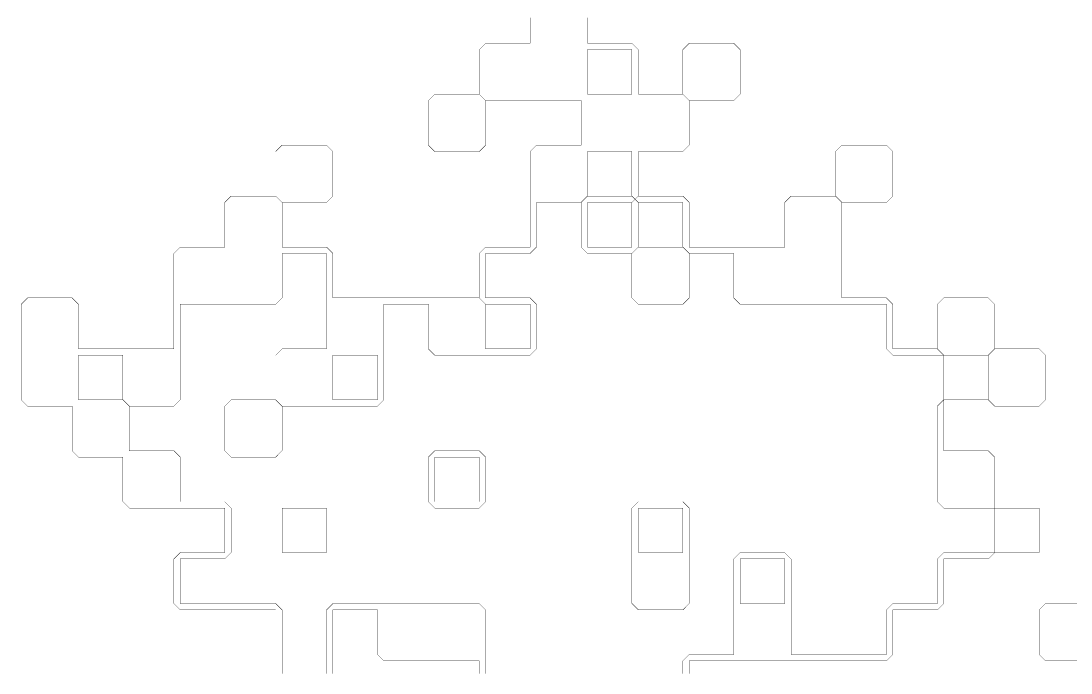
# Model space of a CAD drawing. Header units: metres. Extents: x 0 to 4990, y -4990 to 0.
# Drawn here: x 1631 to 3242, y -2753 to -1753 of the extents above; entities that cross this region are included whole.
import ezdxf

# ---------------------------------------------------------------- set-up
doc = ezdxf.new("R2010")
doc.units = ezdxf.units.M
doc.layers.add('conductor', color=1, linetype='Continuous')
doc.layers.add('substrate', color=5, linetype='Continuous')

msp = doc.modelspace()

# ---------------------------------------------------------------- linework, layer by layer
at = {"layer": 'conductor', "const_width": 0.5}
for points in [[(2500, -1796.875), (2500, -1806.640625), (2500, -1816.40625), (2500, -1826.171875), (2500, -1835.9375), (2500, -1845.703125), (2500, -1855.46875), (2500, -1865.234375), (2509.765625, -1865.234375), (2519.53125, -1865.234375), (2529.296875, -1865.234375), (2539.0625, -1865.234375), (2548.828125, -1865.234375), (2558.59375, -1865.234375), (2568.359375, -1865.234375), (2568.359375, -1855.46875), (2568.359375, -1845.703125), (2568.359375, -1835.9375), (2568.359375, -1826.171875), (2568.359375, -1816.40625), (2568.359375, -1806.640625), (2568.359375, -1796.875), (2558.59375, -1796.875), (2548.828125, -1796.875), (2539.0625, -1796.875), (2529.296875, -1796.875), (2519.53125, -1796.875), (2509.765625, -1796.875)], [(2490.234375, -2031.25), (2500, -2021.484375), (2509.765625, -2021.484375), (2519.53125, -2021.484375), (2529.296875, -2021.484375), (2539.0625, -2021.484375), (2548.828125, -2021.484375), (2558.59375, -2021.484375), (2568.359375, -2021.484375), (2578.125, -2031.25), (2578.125, -2041.015625), (2578.125, -2050.78125), (2578.125, -2060.546875), (2578.125, -2070.3125), (2578.125, -2080.078125), (2578.125, -2089.84375), (2578.125, -2099.609375), (2568.359375, -2109.375), (2558.59375, -2109.375), (2548.828125, -2109.375), (2539.0625, -2109.375), (2529.296875, -2109.375), (2519.53125, -2109.375), (2509.765625, -2109.375), (2500, -2109.375), (2490.234375, -2099.609375), (2490.234375, -2089.84375), (2490.234375, -2080.078125), (2490.234375, -2070.3125), (2490.234375, -2060.546875), (2490.234375, -2050.78125), (2490.234375, -2041.015625)], [(2568.359375, -2109.375), (2578.125, -2099.609375), (2587.890625, -2099.609375), (2597.65625, -2099.609375), (2607.421875, -2099.609375), (2617.1875, -2099.609375), (2626.953125, -2099.609375), (2636.71875, -2099.609375), (2646.484375, -2099.609375), (2656.25, -2109.375), (2656.25, -2119.140625), (2656.25, -2128.90625), (2656.25, -2138.671875), (2656.25, -2148.4375), (2656.25, -2158.203125), (2656.25, -2167.96875), (2656.25, -2177.734375), (2646.484375, -2187.5), (2636.71875, -2187.5), (2626.953125, -2187.5), (2617.1875, -2187.5), (2607.421875, -2187.5), (2597.65625, -2187.5), (2587.890625, -2187.5), (2578.125, -2187.5), (2568.359375, -2177.734375), (2568.359375, -2167.96875), (2568.359375, -2158.203125), (2568.359375, -2148.4375), (2568.359375, -2138.671875), (2568.359375, -2128.90625), (2568.359375, -2119.140625)], [(1943.359375, -2343.75), (1953.125, -2333.984375), (1962.890625, -2333.984375), (1972.65625, -2333.984375), (1982.421875, -2333.984375), (1992.1875, -2333.984375), (2001.953125, -2333.984375), (2011.71875, -2333.984375), (2021.484375, -2333.984375), (2031.25, -2343.75), (2031.25, -2353.515625), (2031.25, -2363.28125), (2031.25, -2373.046875), (2031.25, -2382.8125), (2031.25, -2392.578125), (2031.25, -2402.34375), (2031.25, -2412.109375), (2021.484375, -2421.875), (2011.71875, -2421.875), (2001.953125, -2421.875), (1992.1875, -2421.875), (1982.421875, -2421.875), (1972.65625, -2421.875), (1962.890625, -2421.875), (1953.125, -2421.875), (1943.359375, -2412.109375), (1943.359375, -2402.34375), (1943.359375, -2392.578125), (1943.359375, -2382.8125), (1943.359375, -2373.046875), (1943.359375, -2363.28125), (1943.359375, -2353.515625)], [(2255.859375, -2421.875), (2265.625, -2412.109375), (2275.390625, -2412.109375), (2285.15625, -2412.109375), (2294.921875, -2412.109375), (2304.6875, -2412.109375), (2314.453125, -2412.109375), (2324.21875, -2412.109375), (2333.984375, -2412.109375), (2343.75, -2421.875), (2343.75, -2431.640625), (2343.75, -2441.40625), (2343.75, -2451.171875), (2343.75, -2460.9375), (2343.75, -2470.703125), (2343.75, -2480.46875), (2343.75, -2490.234375), (2333.984375, -2500), (2324.21875, -2500), (2314.453125, -2500), (2304.6875, -2500), (2294.921875, -2500), (2285.15625, -2500), (2275.390625, -2500), (2265.625, -2500), (2255.859375, -2490.234375), (2255.859375, -2480.46875), (2255.859375, -2470.703125), (2255.859375, -2460.9375), (2255.859375, -2451.171875), (2255.859375, -2441.40625), (2255.859375, -2431.640625)], [(2568.359375, -2500), (2578.125, -2490.234375), (2587.890625, -2490.234375), (2597.65625, -2490.234375), (2607.421875, -2490.234375), (2617.1875, -2490.234375), (2626.953125, -2490.234375), (2636.71875, -2490.234375), (2646.484375, -2490.234375), (2656.25, -2500), (2656.25, -2509.765625), (2656.25, -2519.53125), (2656.25, -2529.296875), (2656.25, -2539.0625), (2656.25, -2548.828125), (2656.25, -2558.59375), (2656.25, -2568.359375), (2656.25, -2578.125), (2656.25, -2587.890625), (2656.25, -2597.65625), (2656.25, -2607.421875), (2656.25, -2617.1875), (2656.25, -2626.953125), (2656.25, -2636.71875), (2656.25, -2646.484375), (2646.484375, -2656.25), (2636.71875, -2656.25), (2626.953125, -2656.25), (2617.1875, -2656.25), (2607.421875, -2656.25), (2597.65625, -2656.25), (2587.890625, -2656.25), (2578.125, -2656.25), (2568.359375, -2646.484375), (2568.359375, -2636.71875), (2568.359375, -2626.953125), (2568.359375, -2617.1875), (2568.359375, -2607.421875), (2568.359375, -2597.65625), (2568.359375, -2587.890625), (2568.359375, -2578.125), (2568.359375, -2568.359375), (2568.359375, -2558.59375), (2568.359375, -2548.828125), (2568.359375, -2539.0625), (2568.359375, -2529.296875), (2568.359375, -2519.53125), (2568.359375, -2509.765625)]]:
    msp.add_lwpolyline(points, close=True, dxfattribs=at)
for points in [[(2646.484375, -2753.90625), (2646.484375, -2744.140625), (2646.484375, -2734.375), (2656.25, -2724.609375), (2666.015625, -2724.609375), (2675.78125, -2724.609375), (2685.546875, -2724.609375), (2695.3125, -2724.609375), (2705.078125, -2724.609375), (2714.84375, -2724.609375), (2724.609375, -2724.609375), (2724.609375, -2714.84375), (2724.609375, -2705.078125), (2724.609375, -2695.3125), (2724.609375, -2685.546875), (2724.609375, -2675.78125), (2724.609375, -2666.015625), (2724.609375, -2656.25), (2724.609375, -2646.484375), (2724.609375, -2636.71875), (2724.609375, -2626.953125), (2724.609375, -2617.1875), (2724.609375, -2607.421875), (2724.609375, -2597.65625), (2724.609375, -2587.890625), (2724.609375, -2578.125), (2734.375, -2568.359375), (2744.140625, -2568.359375), (2753.90625, -2568.359375), (2763.671875, -2568.359375), (2773.4375, -2568.359375), (2783.203125, -2568.359375), (2792.96875, -2568.359375), (2802.734375, -2568.359375), (2812.5, -2578.125), (2812.5, -2587.890625), (2812.5, -2597.65625), (2812.5, -2607.421875), (2812.5, -2617.1875), (2812.5, -2626.953125), (2812.5, -2636.71875), (2812.5, -2646.484375), (2812.5, -2656.25), (2812.5, -2666.015625), (2812.5, -2675.78125), (2812.5, -2685.546875), (2812.5, -2695.3125), (2812.5, -2705.078125), (2812.5, -2714.84375), (2812.5, -2724.609375), (2822.265625, -2724.609375), (2832.03125, -2724.609375), (2841.796875, -2724.609375), (2851.5625, -2724.609375), (2861.328125, -2724.609375), (2871.09375, -2724.609375), (2880.859375, -2724.609375), (2890.625, -2724.609375), (2900.390625, -2724.609375), (2910.15625, -2724.609375), (2919.921875, -2724.609375), (2929.6875, -2724.609375), (2939.453125, -2724.609375), (2949.21875, -2724.609375), (2958.984375, -2724.609375), (2958.984375, -2714.84375), (2958.984375, -2705.078125), (2958.984375, -2695.3125), (2958.984375, -2685.546875), (2958.984375, -2675.78125), (2958.984375, -2666.015625), (2958.984375, -2656.25), (2968.75, -2646.484375), (2978.515625, -2646.484375), (2988.28125, -2646.484375), (2998.046875, -2646.484375), (3007.8125, -2646.484375), (3017.578125, -2646.484375), (3027.34375, -2646.484375), (3037.109375, -2646.484375), (3037.109375, -2636.71875), (3037.109375, -2626.953125), (3037.109375, -2617.1875), (3037.109375, -2607.421875), (3037.109375, -2597.65625), (3037.109375, -2587.890625), (3037.109375, -2578.125), (3046.875, -2568.359375), (3056.640625, -2568.359375), (3066.40625, -2568.359375), (3076.171875, -2568.359375), (3085.9375, -2568.359375), (3095.703125, -2568.359375), (3105.46875, -2568.359375), (3115.234375, -2568.359375), (3125, -2568.359375), (3134.765625, -2568.359375), (3144.53125, -2568.359375), (3154.296875, -2568.359375), (3164.0625, -2568.359375), (3173.828125, -2568.359375), (3183.59375, -2568.359375), (3193.359375, -2568.359375), (3193.359375, -2558.59375), (3193.359375, -2548.828125), (3193.359375, -2539.0625), (3193.359375, -2529.296875), (3193.359375, -2519.53125), (3193.359375, -2509.765625), (3193.359375, -2500), (3183.59375, -2500), (3173.828125, -2500), (3164.0625, -2500), (3154.296875, -2500), (3144.53125, -2500), (3134.765625, -2500), (3125, -2500), (3115.234375, -2500), (3105.46875, -2500), (3095.703125, -2500), (3085.9375, -2500), (3076.171875, -2500), (3066.40625, -2500), (3056.640625, -2500), (3046.875, -2500), (3037.109375, -2490.234375), (3037.109375, -2480.46875), (3037.109375, -2470.703125), (3037.109375, -2460.9375), (3037.109375, -2451.171875), (3037.109375, -2441.40625), (3037.109375, -2431.640625), (3037.109375, -2421.875), (3037.109375, -2412.109375), (3037.109375, -2402.34375), (3037.109375, -2392.578125), (3037.109375, -2382.8125), (3037.109375, -2373.046875), (3037.109375, -2363.28125), (3037.109375, -2353.515625), (3037.109375, -2343.75), (3046.875, -2333.984375), (3056.640625, -2333.984375), (3066.40625, -2333.984375), (3076.171875, -2333.984375), (3085.9375, -2333.984375), (3095.703125, -2333.984375), (3105.46875, -2333.984375), (3115.234375, -2333.984375), (3115.234375, -2324.21875), (3115.234375, -2314.453125), (3115.234375, -2304.6875), (3115.234375, -2294.921875), (3115.234375, -2285.15625), (3115.234375, -2275.390625), (3115.234375, -2265.625), (3105.46875, -2265.625), (3095.703125, -2265.625), (3085.9375, -2265.625), (3076.171875, -2265.625), (3066.40625, -2265.625), (3056.640625, -2265.625), (3046.875, -2265.625), (3037.109375, -2265.625), (3027.34375, -2265.625), (3017.578125, -2265.625), (3007.8125, -2265.625), (2998.046875, -2265.625), (2988.28125, -2265.625), (2978.515625, -2265.625), (2968.75, -2265.625), (2958.984375, -2255.859375), (2958.984375, -2246.09375), (2958.984375, -2236.328125), (2958.984375, -2226.5625), (2958.984375, -2216.796875), (2958.984375, -2207.03125), (2958.984375, -2197.265625), (2958.984375, -2187.5), (2949.21875, -2187.5), (2939.453125, -2187.5), (2929.6875, -2187.5), (2919.921875, -2187.5), (2910.15625, -2187.5), (2900.390625, -2187.5), (2890.625, -2187.5), (2880.859375, -2187.5), (2871.09375, -2187.5), (2861.328125, -2187.5), (2851.5625, -2187.5), (2841.796875, -2187.5), (2832.03125, -2187.5), (2822.265625, -2187.5), (2812.5, -2187.5), (2802.734375, -2187.5), (2792.96875, -2187.5), (2783.203125, -2187.5), (2773.4375, -2187.5), (2763.671875, -2187.5), (2753.90625, -2187.5), (2744.140625, -2187.5), (2734.375, -2187.5), (2724.609375, -2177.734375), (2724.609375, -2167.96875), (2724.609375, -2158.203125), (2724.609375, -2148.4375), (2724.609375, -2138.671875), (2724.609375, -2128.90625), (2724.609375, -2119.140625), (2724.609375, -2109.375), (2714.84375, -2109.375), (2705.078125, -2109.375), (2695.3125, -2109.375), (2685.546875, -2109.375), (2675.78125, -2109.375), (2666.015625, -2109.375), (2656.25, -2109.375), (2646.484375, -2099.609375), (2646.484375, -2089.84375), (2646.484375, -2080.078125), (2646.484375, -2070.3125), (2646.484375, -2060.546875), (2646.484375, -2050.78125), (2646.484375, -2041.015625), (2646.484375, -2031.25), (2636.71875, -2031.25), (2626.953125, -2031.25), (2617.1875, -2031.25), (2607.421875, -2031.25), (2597.65625, -2031.25), (2587.890625, -2031.25), (2578.125, -2031.25), (2568.359375, -2021.484375), (2568.359375, -2011.71875), (2568.359375, -2001.953125), (2568.359375, -1992.1875), (2568.359375, -1982.421875), (2568.359375, -1972.65625), (2568.359375, -1962.890625), (2568.359375, -1953.125), (2558.59375, -1953.125), (2548.828125, -1953.125), (2539.0625, -1953.125), (2529.296875, -1953.125), (2519.53125, -1953.125), (2509.765625, -1953.125), (2500, -1953.125), (2500, -1962.890625), (2500, -1972.65625), (2500, -1982.421875), (2500, -1992.1875), (2500, -2001.953125), (2500, -2011.71875), (2500, -2021.484375), (2490.234375, -2031.25), (2480.46875, -2031.25), (2470.703125, -2031.25), (2460.9375, -2031.25), (2451.171875, -2031.25), (2441.40625, -2031.25), (2431.640625, -2031.25), (2421.875, -2031.25), (2421.875, -2041.015625), (2421.875, -2050.78125), (2421.875, -2060.546875), (2421.875, -2070.3125), (2421.875, -2080.078125), (2421.875, -2089.84375), (2421.875, -2099.609375), (2412.109375, -2109.375), (2402.34375, -2109.375), (2392.578125, -2109.375), (2382.8125, -2109.375), (2373.046875, -2109.375), (2363.28125, -2109.375), (2353.515625, -2109.375), (2343.75, -2109.375), (2343.75, -2119.140625), (2343.75, -2128.90625), (2343.75, -2138.671875), (2343.75, -2148.4375), (2343.75, -2158.203125), (2343.75, -2167.96875), (2343.75, -2177.734375), (2353.515625, -2177.734375), (2363.28125, -2177.734375), (2373.046875, -2177.734375), (2382.8125, -2177.734375), (2392.578125, -2177.734375), (2402.34375, -2177.734375), (2412.109375, -2177.734375), (2421.875, -2187.5), (2421.875, -2197.265625), (2421.875, -2207.03125), (2421.875, -2216.796875), (2421.875, -2226.5625), (2421.875, -2236.328125), (2421.875, -2246.09375), (2421.875, -2255.859375), (2412.109375, -2265.625), (2402.34375, -2265.625), (2392.578125, -2265.625), (2382.8125, -2265.625), (2373.046875, -2265.625), (2363.28125, -2265.625), (2353.515625, -2265.625), (2343.75, -2265.625), (2333.984375, -2265.625), (2324.21875, -2265.625), (2314.453125, -2265.625), (2304.6875, -2265.625), (2294.921875, -2265.625), (2285.15625, -2265.625), (2275.390625, -2265.625), (2265.625, -2265.625), (2255.859375, -2255.859375), (2255.859375, -2246.09375), (2255.859375, -2236.328125), (2255.859375, -2226.5625), (2255.859375, -2216.796875), (2255.859375, -2207.03125), (2255.859375, -2197.265625), (2255.859375, -2187.5), (2246.09375, -2187.5), (2236.328125, -2187.5), (2226.5625, -2187.5), (2216.796875, -2187.5), (2207.03125, -2187.5), (2197.265625, -2187.5), (2187.5, -2187.5), (2187.5, -2197.265625), (2187.5, -2207.03125), (2187.5, -2216.796875), (2187.5, -2226.5625), (2187.5, -2236.328125), (2187.5, -2246.09375), (2187.5, -2255.859375), (2187.5, -2265.625), (2187.5, -2275.390625), (2187.5, -2285.15625), (2187.5, -2294.921875), (2187.5, -2304.6875), (2187.5, -2314.453125), (2187.5, -2324.21875), (2187.5, -2333.984375), (2177.734375, -2343.75), (2167.96875, -2343.75), (2158.203125, -2343.75), (2148.4375, -2343.75), (2138.671875, -2343.75), (2128.90625, -2343.75), (2119.140625, -2343.75), (2109.375, -2343.75), (2099.609375, -2343.75), (2089.84375, -2343.75), (2080.078125, -2343.75), (2070.3125, -2343.75), (2060.546875, -2343.75), (2050.78125, -2343.75), (2041.015625, -2343.75), (2031.25, -2343.75), (2021.484375, -2333.984375), (2021.484375, -2324.21875), (2021.484375, -2314.453125), (2021.484375, -2304.6875), (2021.484375, -2294.921875), (2021.484375, -2285.15625), (2021.484375, -2275.390625), (2021.484375, -2265.625), (2031.25, -2255.859375), (2041.015625, -2255.859375), (2050.78125, -2255.859375), (2060.546875, -2255.859375), (2070.3125, -2255.859375), (2080.078125, -2255.859375), (2089.84375, -2255.859375), (2099.609375, -2255.859375), (2099.609375, -2246.09375), (2099.609375, -2236.328125), (2099.609375, -2226.5625), (2099.609375, -2216.796875), (2099.609375, -2207.03125), (2099.609375, -2197.265625), (2099.609375, -2187.5), (2099.609375, -2177.734375), (2099.609375, -2167.96875), (2099.609375, -2158.203125), (2099.609375, -2148.4375), (2099.609375, -2138.671875), (2099.609375, -2128.90625), (2099.609375, -2119.140625), (2099.609375, -2109.375), (2089.84375, -2109.375), (2080.078125, -2109.375), (2070.3125, -2109.375), (2060.546875, -2109.375), (2050.78125, -2109.375), (2041.015625, -2109.375), (2031.25, -2109.375), (2031.25, -2119.140625), (2031.25, -2128.90625), (2031.25, -2138.671875), (2031.25, -2148.4375), (2031.25, -2158.203125), (2031.25, -2167.96875), (2031.25, -2177.734375), (2021.484375, -2187.5), (2011.71875, -2187.5), (2001.953125, -2187.5), (1992.1875, -2187.5), (1982.421875, -2187.5), (1972.65625, -2187.5), (1962.890625, -2187.5), (1953.125, -2187.5), (1943.359375, -2187.5), (1933.59375, -2187.5), (1923.828125, -2187.5), (1914.0625, -2187.5), (1904.296875, -2187.5), (1894.53125, -2187.5), (1884.765625, -2187.5), (1875, -2187.5), (1875, -2197.265625), (1875, -2207.03125), (1875, -2216.796875), (1875, -2226.5625), (1875, -2236.328125), (1875, -2246.09375), (1875, -2255.859375), (1875, -2265.625), (1875, -2275.390625), (1875, -2285.15625), (1875, -2294.921875), (1875, -2304.6875), (1875, -2314.453125), (1875, -2324.21875), (1875, -2333.984375), (1865.234375, -2343.75), (1855.46875, -2343.75), (1845.703125, -2343.75), (1835.9375, -2343.75), (1826.171875, -2343.75), (1816.40625, -2343.75), (1806.640625, -2343.75), (1796.875, -2343.75), (1787.109375, -2333.984375), (1787.109375, -2324.21875), (1787.109375, -2314.453125), (1787.109375, -2304.6875), (1787.109375, -2294.921875), (1787.109375, -2285.15625), (1787.109375, -2275.390625), (1787.109375, -2265.625), (1777.34375, -2265.625), (1767.578125, -2265.625), (1757.8125, -2265.625), (1748.046875, -2265.625), (1738.28125, -2265.625), (1728.515625, -2265.625), (1718.75, -2265.625), (1718.75, -2275.390625), (1718.75, -2285.15625), (1718.75, -2294.921875), (1718.75, -2304.6875), (1718.75, -2314.453125), (1718.75, -2324.21875), (1718.75, -2333.984375), (1728.515625, -2333.984375), (1738.28125, -2333.984375), (1748.046875, -2333.984375), (1757.8125, -2333.984375), (1767.578125, -2333.984375), (1777.34375, -2333.984375), (1787.109375, -2333.984375), (1796.875, -2343.75), (1796.875, -2353.515625), (1796.875, -2363.28125), (1796.875, -2373.046875), (1796.875, -2382.8125), (1796.875, -2392.578125), (1796.875, -2402.34375), (1796.875, -2412.109375), (1806.640625, -2412.109375), (1816.40625, -2412.109375), (1826.171875, -2412.109375), (1835.9375, -2412.109375), (1845.703125, -2412.109375), (1855.46875, -2412.109375), (1865.234375, -2412.109375), (1875, -2421.875), (1875, -2431.640625), (1875, -2441.40625), (1875, -2451.171875), (1875, -2460.9375), (1875, -2470.703125), (1875, -2480.46875), (1875, -2490.234375), (1884.765625, -2490.234375), (1894.53125, -2490.234375), (1904.296875, -2490.234375), (1914.0625, -2490.234375), (1923.828125, -2490.234375), (1933.59375, -2490.234375), (1943.359375, -2490.234375), (1953.125, -2500), (1953.125, -2509.765625), (1953.125, -2519.53125), (1953.125, -2529.296875), (1953.125, -2539.0625), (1953.125, -2548.828125), (1953.125, -2558.59375), (1953.125, -2568.359375), (1943.359375, -2578.125), (1933.59375, -2578.125), (1923.828125, -2578.125), (1914.0625, -2578.125), (1904.296875, -2578.125), (1894.53125, -2578.125), (1884.765625, -2578.125), (1875, -2578.125), (1875, -2587.890625), (1875, -2597.65625), (1875, -2607.421875), (1875, -2617.1875), (1875, -2626.953125), (1875, -2636.71875), (1875, -2646.484375), (1884.765625, -2646.484375), (1894.53125, -2646.484375), (1904.296875, -2646.484375), (1914.0625, -2646.484375), (1923.828125, -2646.484375), (1933.59375, -2646.484375), (1943.359375, -2646.484375), (1953.125, -2646.484375), (1962.890625, -2646.484375), (1972.65625, -2646.484375), (1982.421875, -2646.484375), (1992.1875, -2646.484375), (2001.953125, -2646.484375), (2011.71875, -2646.484375), (2021.484375, -2646.484375), (2031.25, -2656.25), (2031.25, -2666.015625), (2031.25, -2675.78125), (2031.25, -2685.546875), (2031.25, -2695.3125), (2031.25, -2705.078125), (2031.25, -2714.84375), (2031.25, -2724.609375), (2031.25, -2734.375), (2031.25, -2744.140625), (2031.25, -2753.90625)], [(2099.609375, -2753.90625), (2099.609375, -2744.140625), (2099.609375, -2734.375), (2099.609375, -2724.609375), (2099.609375, -2714.84375), (2099.609375, -2705.078125), (2099.609375, -2695.3125), (2099.609375, -2685.546875), (2099.609375, -2675.78125), (2099.609375, -2666.015625), (2099.609375, -2656.25), (2109.375, -2646.484375), (2119.140625, -2646.484375), (2128.90625, -2646.484375), (2138.671875, -2646.484375), (2148.4375, -2646.484375), (2158.203125, -2646.484375), (2167.96875, -2646.484375), (2177.734375, -2646.484375), (2187.5, -2646.484375), (2197.265625, -2646.484375), (2207.03125, -2646.484375), (2216.796875, -2646.484375), (2226.5625, -2646.484375), (2236.328125, -2646.484375), (2246.09375, -2646.484375), (2255.859375, -2646.484375), (2265.625, -2646.484375), (2275.390625, -2646.484375), (2285.15625, -2646.484375), (2294.921875, -2646.484375), (2304.6875, -2646.484375), (2314.453125, -2646.484375), (2324.21875, -2646.484375), (2333.984375, -2646.484375), (2343.75, -2656.25), (2343.75, -2666.015625), (2343.75, -2675.78125), (2343.75, -2685.546875), (2343.75, -2695.3125), (2343.75, -2705.078125), (2343.75, -2714.84375), (2343.75, -2724.609375), (2343.75, -2734.375), (2343.75, -2744.140625), (2343.75, -2753.90625)]]:
    msp.add_lwpolyline(points, dxfattribs=at)
at = {"layer": 'substrate', "const_width": 0.5}
for points in [[(2021.484375, -2753.90625), (2021.484375, -2744.140625), (2021.484375, -2734.375), (2021.484375, -2724.609375), (2021.484375, -2714.84375), (2021.484375, -2705.078125), (2021.484375, -2695.3125), (2021.484375, -2685.546875), (2021.484375, -2675.78125), (2021.484375, -2666.015625), (2021.484375, -2656.25), (2011.71875, -2656.25), (2001.953125, -2656.25), (1992.1875, -2656.25), (1982.421875, -2656.25), (1972.65625, -2656.25), (1962.890625, -2656.25), (1953.125, -2656.25), (1943.359375, -2656.25), (1933.59375, -2656.25), (1923.828125, -2656.25), (1914.0625, -2656.25), (1904.296875, -2656.25), (1894.53125, -2656.25), (1884.765625, -2656.25), (1875, -2656.25), (1865.234375, -2646.484375), (1865.234375, -2636.71875), (1865.234375, -2626.953125), (1865.234375, -2617.1875), (1865.234375, -2607.421875), (1865.234375, -2597.65625), (1865.234375, -2587.890625), (1865.234375, -2578.125), (1875, -2568.359375), (1884.765625, -2568.359375), (1894.53125, -2568.359375), (1904.296875, -2568.359375), (1914.0625, -2568.359375), (1923.828125, -2568.359375), (1933.59375, -2568.359375), (1943.359375, -2568.359375), (1943.359375, -2558.59375), (1943.359375, -2548.828125), (1943.359375, -2539.0625), (1943.359375, -2529.296875), (1943.359375, -2519.53125), (1943.359375, -2509.765625), (1943.359375, -2500), (1933.59375, -2500), (1923.828125, -2500), (1914.0625, -2500), (1904.296875, -2500), (1894.53125, -2500), (1884.765625, -2500), (1875, -2500), (1865.234375, -2500), (1855.46875, -2500), (1845.703125, -2500), (1835.9375, -2500), (1826.171875, -2500), (1816.40625, -2500), (1806.640625, -2500), (1796.875, -2500), (1787.109375, -2490.234375), (1787.109375, -2480.46875), (1787.109375, -2470.703125), (1787.109375, -2460.9375), (1787.109375, -2451.171875), (1787.109375, -2441.40625), (1787.109375, -2431.640625), (1787.109375, -2421.875), (1777.34375, -2421.875), (1767.578125, -2421.875), (1757.8125, -2421.875), (1748.046875, -2421.875), (1738.28125, -2421.875), (1728.515625, -2421.875), (1718.75, -2421.875), (1708.984375, -2412.109375), (1708.984375, -2402.34375), (1708.984375, -2392.578125), (1708.984375, -2382.8125), (1708.984375, -2373.046875), (1708.984375, -2363.28125), (1708.984375, -2353.515625), (1708.984375, -2343.75), (1699.21875, -2343.75), (1689.453125, -2343.75), (1679.6875, -2343.75), (1669.921875, -2343.75), (1660.15625, -2343.75), (1650.390625, -2343.75), (1640.625, -2343.75), (1630.859375, -2333.984375), (1630.859375, -2324.21875), (1630.859375, -2314.453125), (1630.859375, -2304.6875), (1630.859375, -2294.921875), (1630.859375, -2285.15625), (1630.859375, -2275.390625), (1630.859375, -2265.625), (1630.859375, -2255.859375), (1630.859375, -2246.09375), (1630.859375, -2236.328125), (1630.859375, -2226.5625), (1630.859375, -2216.796875), (1630.859375, -2207.03125), (1630.859375, -2197.265625), (1630.859375, -2187.5), (1640.625, -2177.734375), (1650.390625, -2177.734375), (1660.15625, -2177.734375), (1669.921875, -2177.734375), (1679.6875, -2177.734375), (1689.453125, -2177.734375), (1699.21875, -2177.734375), (1708.984375, -2177.734375), (1718.75, -2187.5), (1718.75, -2197.265625), (1718.75, -2207.03125), (1718.75, -2216.796875), (1718.75, -2226.5625), (1718.75, -2236.328125), (1718.75, -2246.09375), (1718.75, -2255.859375), (1728.515625, -2255.859375), (1738.28125, -2255.859375), (1748.046875, -2255.859375), (1757.8125, -2255.859375), (1767.578125, -2255.859375), (1777.34375, -2255.859375), (1787.109375, -2255.859375), (1796.875, -2255.859375), (1806.640625, -2255.859375), (1816.40625, -2255.859375), (1826.171875, -2255.859375), (1835.9375, -2255.859375), (1845.703125, -2255.859375), (1855.46875, -2255.859375), (1865.234375, -2255.859375), (1865.234375, -2246.09375), (1865.234375, -2236.328125), (1865.234375, -2226.5625), (1865.234375, -2216.796875), (1865.234375, -2207.03125), (1865.234375, -2197.265625), (1865.234375, -2187.5), (1865.234375, -2177.734375), (1865.234375, -2167.96875), (1865.234375, -2158.203125), (1865.234375, -2148.4375), (1865.234375, -2138.671875), (1865.234375, -2128.90625), (1865.234375, -2119.140625), (1865.234375, -2109.375), (1875, -2099.609375), (1884.765625, -2099.609375), (1894.53125, -2099.609375), (1904.296875, -2099.609375), (1914.0625, -2099.609375), (1923.828125, -2099.609375), (1933.59375, -2099.609375), (1943.359375, -2099.609375), (1943.359375, -2089.84375), (1943.359375, -2080.078125), (1943.359375, -2070.3125), (1943.359375, -2060.546875), (1943.359375, -2050.78125), (1943.359375, -2041.015625), (1943.359375, -2031.25), (1953.125, -2021.484375), (1962.890625, -2021.484375), (1972.65625, -2021.484375), (1982.421875, -2021.484375), (1992.1875, -2021.484375), (2001.953125, -2021.484375), (2011.71875, -2021.484375), (2021.484375, -2021.484375), (2031.25, -2031.25), (2031.25, -2041.015625), (2031.25, -2050.78125), (2031.25, -2060.546875), (2031.25, -2070.3125), (2031.25, -2080.078125), (2031.25, -2089.84375), (2031.25, -2099.609375), (2041.015625, -2099.609375), (2050.78125, -2099.609375), (2060.546875, -2099.609375), (2070.3125, -2099.609375), (2080.078125, -2099.609375), (2089.84375, -2099.609375), (2099.609375, -2099.609375), (2109.375, -2109.375), (2109.375, -2119.140625), (2109.375, -2128.90625), (2109.375, -2138.671875), (2109.375, -2148.4375), (2109.375, -2158.203125), (2109.375, -2167.96875), (2109.375, -2177.734375), (2119.140625, -2177.734375), (2128.90625, -2177.734375), (2138.671875, -2177.734375), (2148.4375, -2177.734375), (2158.203125, -2177.734375), (2167.96875, -2177.734375), (2177.734375, -2177.734375), (2187.5, -2177.734375), (2197.265625, -2177.734375), (2207.03125, -2177.734375), (2216.796875, -2177.734375), (2226.5625, -2177.734375), (2236.328125, -2177.734375), (2246.09375, -2177.734375), (2255.859375, -2177.734375), (2265.625, -2177.734375), (2275.390625, -2177.734375), (2285.15625, -2177.734375), (2294.921875, -2177.734375), (2304.6875, -2177.734375), (2314.453125, -2177.734375), (2324.21875, -2177.734375), (2333.984375, -2177.734375), (2343.75, -2187.5), (2343.75, -2197.265625), (2343.75, -2207.03125), (2343.75, -2216.796875), (2343.75, -2226.5625), (2343.75, -2236.328125), (2343.75, -2246.09375), (2343.75, -2255.859375), (2353.515625, -2255.859375), (2363.28125, -2255.859375), (2373.046875, -2255.859375), (2382.8125, -2255.859375), (2392.578125, -2255.859375), (2402.34375, -2255.859375), (2412.109375, -2255.859375), (2412.109375, -2246.09375), (2412.109375, -2236.328125), (2412.109375, -2226.5625), (2412.109375, -2216.796875), (2412.109375, -2207.03125), (2412.109375, -2197.265625), (2412.109375, -2187.5), (2402.34375, -2187.5), (2392.578125, -2187.5), (2382.8125, -2187.5), (2373.046875, -2187.5), (2363.28125, -2187.5), (2353.515625, -2187.5), (2343.75, -2187.5), (2333.984375, -2177.734375), (2333.984375, -2167.96875), (2333.984375, -2158.203125), (2333.984375, -2148.4375), (2333.984375, -2138.671875), (2333.984375, -2128.90625), (2333.984375, -2119.140625), (2333.984375, -2109.375), (2343.75, -2099.609375), (2353.515625, -2099.609375), (2363.28125, -2099.609375), (2373.046875, -2099.609375), (2382.8125, -2099.609375), (2392.578125, -2099.609375), (2402.34375, -2099.609375), (2412.109375, -2099.609375), (2412.109375, -2089.84375), (2412.109375, -2080.078125), (2412.109375, -2070.3125), (2412.109375, -2060.546875), (2412.109375, -2050.78125), (2412.109375, -2041.015625), (2412.109375, -2031.25), (2412.109375, -2021.484375), (2412.109375, -2011.71875), (2412.109375, -2001.953125), (2412.109375, -1992.1875), (2412.109375, -1982.421875), (2412.109375, -1972.65625), (2412.109375, -1962.890625), (2412.109375, -1953.125), (2421.875, -1943.359375), (2431.640625, -1943.359375), (2441.40625, -1943.359375), (2451.171875, -1943.359375), (2460.9375, -1943.359375), (2470.703125, -1943.359375), (2480.46875, -1943.359375), (2490.234375, -1943.359375), (2490.234375, -1933.59375), (2490.234375, -1923.828125), (2490.234375, -1914.0625), (2490.234375, -1904.296875), (2490.234375, -1894.53125), (2490.234375, -1884.765625), (2490.234375, -1875), (2480.46875, -1875), (2470.703125, -1875), (2460.9375, -1875), (2451.171875, -1875), (2441.40625, -1875), (2431.640625, -1875), (2421.875, -1875), (2412.109375, -1875), (2402.34375, -1875), (2392.578125, -1875), (2382.8125, -1875), (2373.046875, -1875), (2363.28125, -1875), (2353.515625, -1875), (2343.75, -1875), (2333.984375, -1865.234375), (2333.984375, -1855.46875), (2333.984375, -1845.703125), (2333.984375, -1835.9375), (2333.984375, -1826.171875), (2333.984375, -1816.40625), (2333.984375, -1806.640625), (2333.984375, -1796.875), (2343.75, -1787.109375), (2353.515625, -1787.109375), (2363.28125, -1787.109375), (2373.046875, -1787.109375), (2382.8125, -1787.109375), (2392.578125, -1787.109375), (2402.34375, -1787.109375), (2412.109375, -1787.109375), (2412.109375, -1777.34375), (2412.109375, -1767.578125), (2412.109375, -1757.8125), (2412.109375, -1748.046875)], [(2500, -1748.046875), (2500, -1757.8125), (2500, -1767.578125), (2500, -1777.34375), (2500, -1787.109375), (2509.765625, -1787.109375), (2519.53125, -1787.109375), (2529.296875, -1787.109375), (2539.0625, -1787.109375), (2548.828125, -1787.109375), (2558.59375, -1787.109375), (2568.359375, -1787.109375), (2578.125, -1796.875), (2578.125, -1806.640625), (2578.125, -1816.40625), (2578.125, -1826.171875), (2578.125, -1835.9375), (2578.125, -1845.703125), (2578.125, -1855.46875), (2578.125, -1865.234375), (2587.890625, -1865.234375), (2597.65625, -1865.234375), (2607.421875, -1865.234375), (2617.1875, -1865.234375), (2626.953125, -1865.234375), (2636.71875, -1865.234375), (2646.484375, -1865.234375), (2656.25, -1875), (2656.25, -1884.765625), (2656.25, -1894.53125), (2656.25, -1904.296875), (2656.25, -1914.0625), (2656.25, -1923.828125), (2656.25, -1933.59375), (2656.25, -1943.359375), (2646.484375, -1953.125), (2636.71875, -1953.125), (2626.953125, -1953.125), (2617.1875, -1953.125), (2607.421875, -1953.125), (2597.65625, -1953.125), (2587.890625, -1953.125), (2578.125, -1953.125), (2578.125, -1962.890625), (2578.125, -1972.65625), (2578.125, -1982.421875), (2578.125, -1992.1875), (2578.125, -2001.953125), (2578.125, -2011.71875), (2578.125, -2021.484375), (2568.359375, -2031.25), (2558.59375, -2031.25), (2548.828125, -2031.25), (2539.0625, -2031.25), (2529.296875, -2031.25), (2519.53125, -2031.25), (2509.765625, -2031.25), (2500, -2031.25), (2500, -2041.015625), (2500, -2050.78125), (2500, -2060.546875), (2500, -2070.3125), (2500, -2080.078125), (2500, -2089.84375), (2500, -2099.609375), (2509.765625, -2099.609375), (2519.53125, -2099.609375), (2529.296875, -2099.609375), (2539.0625, -2099.609375), (2548.828125, -2099.609375), (2558.59375, -2099.609375), (2568.359375, -2099.609375), (2568.359375, -2089.84375), (2568.359375, -2080.078125), (2568.359375, -2070.3125), (2568.359375, -2060.546875), (2568.359375, -2050.78125), (2568.359375, -2041.015625), (2568.359375, -2031.25), (2578.125, -2021.484375), (2587.890625, -2021.484375), (2597.65625, -2021.484375), (2607.421875, -2021.484375), (2617.1875, -2021.484375), (2626.953125, -2021.484375), (2636.71875, -2021.484375), (2646.484375, -2021.484375), (2656.25, -2031.25), (2656.25, -2041.015625), (2656.25, -2050.78125), (2656.25, -2060.546875), (2656.25, -2070.3125), (2656.25, -2080.078125), (2656.25, -2089.84375), (2656.25, -2099.609375), (2666.015625, -2099.609375), (2675.78125, -2099.609375), (2685.546875, -2099.609375), (2695.3125, -2099.609375), (2705.078125, -2099.609375), (2714.84375, -2099.609375), (2724.609375, -2099.609375), (2734.375, -2099.609375), (2744.140625, -2099.609375), (2753.90625, -2099.609375), (2763.671875, -2099.609375), (2773.4375, -2099.609375), (2783.203125, -2099.609375), (2792.96875, -2099.609375), (2802.734375, -2099.609375), (2802.734375, -2089.84375), (2802.734375, -2080.078125), (2802.734375, -2070.3125), (2802.734375, -2060.546875), (2802.734375, -2050.78125), (2802.734375, -2041.015625), (2802.734375, -2031.25), (2812.5, -2021.484375), (2822.265625, -2021.484375), (2832.03125, -2021.484375), (2841.796875, -2021.484375), (2851.5625, -2021.484375), (2861.328125, -2021.484375), (2871.09375, -2021.484375), (2880.859375, -2021.484375), (2890.625, -2031.25), (2890.625, -2041.015625), (2890.625, -2050.78125), (2890.625, -2060.546875), (2890.625, -2070.3125), (2890.625, -2080.078125), (2890.625, -2089.84375), (2890.625, -2099.609375), (2890.625, -2109.375), (2890.625, -2119.140625), (2890.625, -2128.90625), (2890.625, -2138.671875), (2890.625, -2148.4375), (2890.625, -2158.203125), (2890.625, -2167.96875), (2890.625, -2177.734375), (2900.390625, -2177.734375), (2910.15625, -2177.734375), (2919.921875, -2177.734375), (2929.6875, -2177.734375), (2939.453125, -2177.734375), (2949.21875, -2177.734375), (2958.984375, -2177.734375), (2968.75, -2187.5), (2968.75, -2197.265625), (2968.75, -2207.03125), (2968.75, -2216.796875), (2968.75, -2226.5625), (2968.75, -2236.328125), (2968.75, -2246.09375), (2968.75, -2255.859375), (2978.515625, -2255.859375), (2988.28125, -2255.859375), (2998.046875, -2255.859375), (3007.8125, -2255.859375), (3017.578125, -2255.859375), (3027.34375, -2255.859375), (3037.109375, -2255.859375), (3046.875, -2265.625), (3046.875, -2275.390625), (3046.875, -2285.15625), (3046.875, -2294.921875), (3046.875, -2304.6875), (3046.875, -2314.453125), (3046.875, -2324.21875), (3046.875, -2333.984375), (3046.875, -2343.75), (3046.875, -2353.515625), (3046.875, -2363.28125), (3046.875, -2373.046875), (3046.875, -2382.8125), (3046.875, -2392.578125), (3046.875, -2402.34375), (3046.875, -2412.109375), (3056.640625, -2412.109375), (3066.40625, -2412.109375), (3076.171875, -2412.109375), (3085.9375, -2412.109375), (3095.703125, -2412.109375), (3105.46875, -2412.109375), (3115.234375, -2412.109375), (3125, -2421.875), (3125, -2431.640625), (3125, -2441.40625), (3125, -2451.171875), (3125, -2460.9375), (3125, -2470.703125), (3125, -2480.46875), (3125, -2490.234375), (3125, -2500), (3125, -2509.765625), (3125, -2519.53125), (3125, -2529.296875), (3125, -2539.0625), (3125, -2548.828125), (3125, -2558.59375), (3125, -2568.359375), (3115.234375, -2578.125), (3105.46875, -2578.125), (3095.703125, -2578.125), (3085.9375, -2578.125), (3076.171875, -2578.125), (3066.40625, -2578.125), (3056.640625, -2578.125), (3046.875, -2578.125), (3046.875, -2587.890625), (3046.875, -2597.65625), (3046.875, -2607.421875), (3046.875, -2617.1875), (3046.875, -2626.953125), (3046.875, -2636.71875), (3046.875, -2646.484375), (3037.109375, -2656.25), (3027.34375, -2656.25), (3017.578125, -2656.25), (3007.8125, -2656.25), (2998.046875, -2656.25), (2988.28125, -2656.25), (2978.515625, -2656.25), (2968.75, -2656.25), (2968.75, -2666.015625), (2968.75, -2675.78125), (2968.75, -2685.546875), (2968.75, -2695.3125), (2968.75, -2705.078125), (2968.75, -2714.84375), (2968.75, -2724.609375), (2958.984375, -2734.375), (2949.21875, -2734.375), (2939.453125, -2734.375), (2929.6875, -2734.375), (2919.921875, -2734.375), (2910.15625, -2734.375), (2900.390625, -2734.375), (2890.625, -2734.375), (2880.859375, -2734.375), (2871.09375, -2734.375), (2861.328125, -2734.375), (2851.5625, -2734.375), (2841.796875, -2734.375), (2832.03125, -2734.375), (2822.265625, -2734.375), (2812.5, -2734.375), (2802.734375, -2734.375), (2792.96875, -2734.375), (2783.203125, -2734.375), (2773.4375, -2734.375), (2763.671875, -2734.375), (2753.90625, -2734.375), (2744.140625, -2734.375), (2734.375, -2734.375), (2724.609375, -2734.375), (2714.84375, -2734.375), (2705.078125, -2734.375), (2695.3125, -2734.375), (2685.546875, -2734.375), (2675.78125, -2734.375), (2666.015625, -2734.375), (2656.25, -2734.375), (2656.25, -2744.140625), (2656.25, -2753.90625)], [(2333.984375, -2753.90625), (2333.984375, -2744.140625), (2333.984375, -2734.375), (2324.21875, -2734.375), (2314.453125, -2734.375), (2304.6875, -2734.375), (2294.921875, -2734.375), (2285.15625, -2734.375), (2275.390625, -2734.375), (2265.625, -2734.375), (2255.859375, -2734.375), (2246.09375, -2734.375), (2236.328125, -2734.375), (2226.5625, -2734.375), (2216.796875, -2734.375), (2207.03125, -2734.375), (2197.265625, -2734.375), (2187.5, -2734.375), (2177.734375, -2724.609375), (2177.734375, -2714.84375), (2177.734375, -2705.078125), (2177.734375, -2695.3125), (2177.734375, -2685.546875), (2177.734375, -2675.78125), (2177.734375, -2666.015625), (2177.734375, -2656.25), (2167.96875, -2656.25), (2158.203125, -2656.25), (2148.4375, -2656.25), (2138.671875, -2656.25), (2128.90625, -2656.25), (2119.140625, -2656.25), (2109.375, -2656.25), (2109.375, -2666.015625), (2109.375, -2675.78125), (2109.375, -2685.546875), (2109.375, -2695.3125), (2109.375, -2705.078125), (2109.375, -2714.84375), (2109.375, -2724.609375), (2109.375, -2734.375), (2109.375, -2744.140625), (2109.375, -2753.90625)], [(3251.953125, -2734.375), (3242.1875, -2734.375), (3232.421875, -2734.375), (3222.65625, -2734.375), (3212.890625, -2734.375), (3203.125, -2734.375), (3193.359375, -2724.609375), (3193.359375, -2714.84375), (3193.359375, -2705.078125), (3193.359375, -2695.3125), (3193.359375, -2685.546875), (3193.359375, -2675.78125), (3193.359375, -2666.015625), (3193.359375, -2656.25), (3203.125, -2646.484375), (3212.890625, -2646.484375), (3222.65625, -2646.484375), (3232.421875, -2646.484375), (3242.1875, -2646.484375), (3251.953125, -2646.484375)]]:
    msp.add_lwpolyline(points, dxfattribs=at)
for points in [[(2646.484375, -1796.875), (2656.25, -1787.109375), (2666.015625, -1787.109375), (2675.78125, -1787.109375), (2685.546875, -1787.109375), (2695.3125, -1787.109375), (2705.078125, -1787.109375), (2714.84375, -1787.109375), (2724.609375, -1787.109375), (2734.375, -1796.875), (2734.375, -1806.640625), (2734.375, -1816.40625), (2734.375, -1826.171875), (2734.375, -1835.9375), (2734.375, -1845.703125), (2734.375, -1855.46875), (2734.375, -1865.234375), (2724.609375, -1875), (2714.84375, -1875), (2705.078125, -1875), (2695.3125, -1875), (2685.546875, -1875), (2675.78125, -1875), (2666.015625, -1875), (2656.25, -1875), (2646.484375, -1865.234375), (2646.484375, -1855.46875), (2646.484375, -1845.703125), (2646.484375, -1835.9375), (2646.484375, -1826.171875), (2646.484375, -1816.40625), (2646.484375, -1806.640625)], [(2255.859375, -1875), (2265.625, -1865.234375), (2275.390625, -1865.234375), (2285.15625, -1865.234375), (2294.921875, -1865.234375), (2304.6875, -1865.234375), (2314.453125, -1865.234375), (2324.21875, -1865.234375), (2333.984375, -1865.234375), (2343.75, -1875), (2343.75, -1884.765625), (2343.75, -1894.53125), (2343.75, -1904.296875), (2343.75, -1914.0625), (2343.75, -1923.828125), (2343.75, -1933.59375), (2343.75, -1943.359375), (2333.984375, -1953.125), (2324.21875, -1953.125), (2314.453125, -1953.125), (2304.6875, -1953.125), (2294.921875, -1953.125), (2285.15625, -1953.125), (2275.390625, -1953.125), (2265.625, -1953.125), (2255.859375, -1943.359375), (2255.859375, -1933.59375), (2255.859375, -1923.828125), (2255.859375, -1914.0625), (2255.859375, -1904.296875), (2255.859375, -1894.53125), (2255.859375, -1884.765625)], [(2021.484375, -1953.125), (2031.25, -1943.359375), (2041.015625, -1943.359375), (2050.78125, -1943.359375), (2060.546875, -1943.359375), (2070.3125, -1943.359375), (2080.078125, -1943.359375), (2089.84375, -1943.359375), (2099.609375, -1943.359375), (2109.375, -1953.125), (2109.375, -1962.890625), (2109.375, -1972.65625), (2109.375, -1982.421875), (2109.375, -1992.1875), (2109.375, -2001.953125), (2109.375, -2011.71875), (2109.375, -2021.484375), (2099.609375, -2031.25), (2089.84375, -2031.25), (2080.078125, -2031.25), (2070.3125, -2031.25), (2060.546875, -2031.25), (2050.78125, -2031.25), (2041.015625, -2031.25), (2031.25, -2031.25), (2021.484375, -2021.484375), (2021.484375, -2011.71875), (2021.484375, -2001.953125), (2021.484375, -1992.1875), (2021.484375, -1982.421875), (2021.484375, -1972.65625), (2021.484375, -1962.890625)], [(2880.859375, -1953.125), (2890.625, -1943.359375), (2900.390625, -1943.359375), (2910.15625, -1943.359375), (2919.921875, -1943.359375), (2929.6875, -1943.359375), (2939.453125, -1943.359375), (2949.21875, -1943.359375), (2958.984375, -1943.359375), (2968.75, -1953.125), (2968.75, -1962.890625), (2968.75, -1972.65625), (2968.75, -1982.421875), (2968.75, -1992.1875), (2968.75, -2001.953125), (2968.75, -2011.71875), (2968.75, -2021.484375), (2958.984375, -2031.25), (2949.21875, -2031.25), (2939.453125, -2031.25), (2929.6875, -2031.25), (2919.921875, -2031.25), (2910.15625, -2031.25), (2900.390625, -2031.25), (2890.625, -2031.25), (2880.859375, -2021.484375), (2880.859375, -2011.71875), (2880.859375, -2001.953125), (2880.859375, -1992.1875), (2880.859375, -1982.421875), (2880.859375, -1972.65625), (2880.859375, -1962.890625)], [(3037.109375, -2187.5), (3046.875, -2177.734375), (3056.640625, -2177.734375), (3066.40625, -2177.734375), (3076.171875, -2177.734375), (3085.9375, -2177.734375), (3095.703125, -2177.734375), (3105.46875, -2177.734375), (3115.234375, -2177.734375), (3125, -2187.5), (3125, -2197.265625), (3125, -2207.03125), (3125, -2216.796875), (3125, -2226.5625), (3125, -2236.328125), (3125, -2246.09375), (3125, -2255.859375), (3115.234375, -2265.625), (3105.46875, -2265.625), (3095.703125, -2265.625), (3085.9375, -2265.625), (3076.171875, -2265.625), (3066.40625, -2265.625), (3056.640625, -2265.625), (3046.875, -2265.625), (3037.109375, -2255.859375), (3037.109375, -2246.09375), (3037.109375, -2236.328125), (3037.109375, -2226.5625), (3037.109375, -2216.796875), (3037.109375, -2207.03125), (3037.109375, -2197.265625)], [(3115.234375, -2265.625), (3125, -2255.859375), (3134.765625, -2255.859375), (3144.53125, -2255.859375), (3154.296875, -2255.859375), (3164.0625, -2255.859375), (3173.828125, -2255.859375), (3183.59375, -2255.859375), (3193.359375, -2255.859375), (3203.125, -2265.625), (3203.125, -2275.390625), (3203.125, -2285.15625), (3203.125, -2294.921875), (3203.125, -2304.6875), (3203.125, -2314.453125), (3203.125, -2324.21875), (3203.125, -2333.984375), (3193.359375, -2343.75), (3183.59375, -2343.75), (3173.828125, -2343.75), (3164.0625, -2343.75), (3154.296875, -2343.75), (3144.53125, -2343.75), (3134.765625, -2343.75), (3125, -2343.75), (3115.234375, -2333.984375), (3115.234375, -2324.21875), (3115.234375, -2314.453125), (3115.234375, -2304.6875), (3115.234375, -2294.921875), (3115.234375, -2285.15625), (3115.234375, -2275.390625)], [(2109.375, -2265.625), (2109.375, -2275.390625), (2109.375, -2285.15625), (2109.375, -2294.921875), (2109.375, -2304.6875), (2109.375, -2314.453125), (2109.375, -2324.21875), (2109.375, -2333.984375), (2119.140625, -2333.984375), (2128.90625, -2333.984375), (2138.671875, -2333.984375), (2148.4375, -2333.984375), (2158.203125, -2333.984375), (2167.96875, -2333.984375), (2177.734375, -2333.984375), (2177.734375, -2324.21875), (2177.734375, -2314.453125), (2177.734375, -2304.6875), (2177.734375, -2294.921875), (2177.734375, -2285.15625), (2177.734375, -2275.390625), (2177.734375, -2265.625), (2167.96875, -2265.625), (2158.203125, -2265.625), (2148.4375, -2265.625), (2138.671875, -2265.625), (2128.90625, -2265.625), (2119.140625, -2265.625)], [(2265.625, -2421.875), (2265.625, -2431.640625), (2265.625, -2441.40625), (2265.625, -2451.171875), (2265.625, -2460.9375), (2265.625, -2470.703125), (2265.625, -2480.46875), (2265.625, -2490.234375), (2275.390625, -2490.234375), (2285.15625, -2490.234375), (2294.921875, -2490.234375), (2304.6875, -2490.234375), (2314.453125, -2490.234375), (2324.21875, -2490.234375), (2333.984375, -2490.234375), (2333.984375, -2480.46875), (2333.984375, -2470.703125), (2333.984375, -2460.9375), (2333.984375, -2451.171875), (2333.984375, -2441.40625), (2333.984375, -2431.640625), (2333.984375, -2421.875), (2324.21875, -2421.875), (2314.453125, -2421.875), (2304.6875, -2421.875), (2294.921875, -2421.875), (2285.15625, -2421.875), (2275.390625, -2421.875)], [(2031.25, -2500), (2031.25, -2509.765625), (2031.25, -2519.53125), (2031.25, -2529.296875), (2031.25, -2539.0625), (2031.25, -2548.828125), (2031.25, -2558.59375), (2031.25, -2568.359375), (2041.015625, -2568.359375), (2050.78125, -2568.359375), (2060.546875, -2568.359375), (2070.3125, -2568.359375), (2080.078125, -2568.359375), (2089.84375, -2568.359375), (2099.609375, -2568.359375), (2099.609375, -2558.59375), (2099.609375, -2548.828125), (2099.609375, -2539.0625), (2099.609375, -2529.296875), (2099.609375, -2519.53125), (2099.609375, -2509.765625), (2099.609375, -2500), (2089.84375, -2500), (2080.078125, -2500), (2070.3125, -2500), (2060.546875, -2500), (2050.78125, -2500), (2041.015625, -2500)], [(2578.125, -2500), (2578.125, -2509.765625), (2578.125, -2519.53125), (2578.125, -2529.296875), (2578.125, -2539.0625), (2578.125, -2548.828125), (2578.125, -2558.59375), (2578.125, -2568.359375), (2587.890625, -2568.359375), (2597.65625, -2568.359375), (2607.421875, -2568.359375), (2617.1875, -2568.359375), (2626.953125, -2568.359375), (2636.71875, -2568.359375), (2646.484375, -2568.359375), (2646.484375, -2558.59375), (2646.484375, -2548.828125), (2646.484375, -2539.0625), (2646.484375, -2529.296875), (2646.484375, -2519.53125), (2646.484375, -2509.765625), (2646.484375, -2500), (2636.71875, -2500), (2626.953125, -2500), (2617.1875, -2500), (2607.421875, -2500), (2597.65625, -2500), (2587.890625, -2500)], [(2734.375, -2578.125), (2734.375, -2587.890625), (2734.375, -2597.65625), (2734.375, -2607.421875), (2734.375, -2617.1875), (2734.375, -2626.953125), (2734.375, -2636.71875), (2734.375, -2646.484375), (2744.140625, -2646.484375), (2753.90625, -2646.484375), (2763.671875, -2646.484375), (2773.4375, -2646.484375), (2783.203125, -2646.484375), (2792.96875, -2646.484375), (2802.734375, -2646.484375), (2802.734375, -2636.71875), (2802.734375, -2626.953125), (2802.734375, -2617.1875), (2802.734375, -2607.421875), (2802.734375, -2597.65625), (2802.734375, -2587.890625), (2802.734375, -2578.125), (2792.96875, -2578.125), (2783.203125, -2578.125), (2773.4375, -2578.125), (2763.671875, -2578.125), (2753.90625, -2578.125), (2744.140625, -2578.125)]]:
    msp.add_lwpolyline(points, close=True, dxfattribs=at)

doc.saveas('drawing.dxf')
